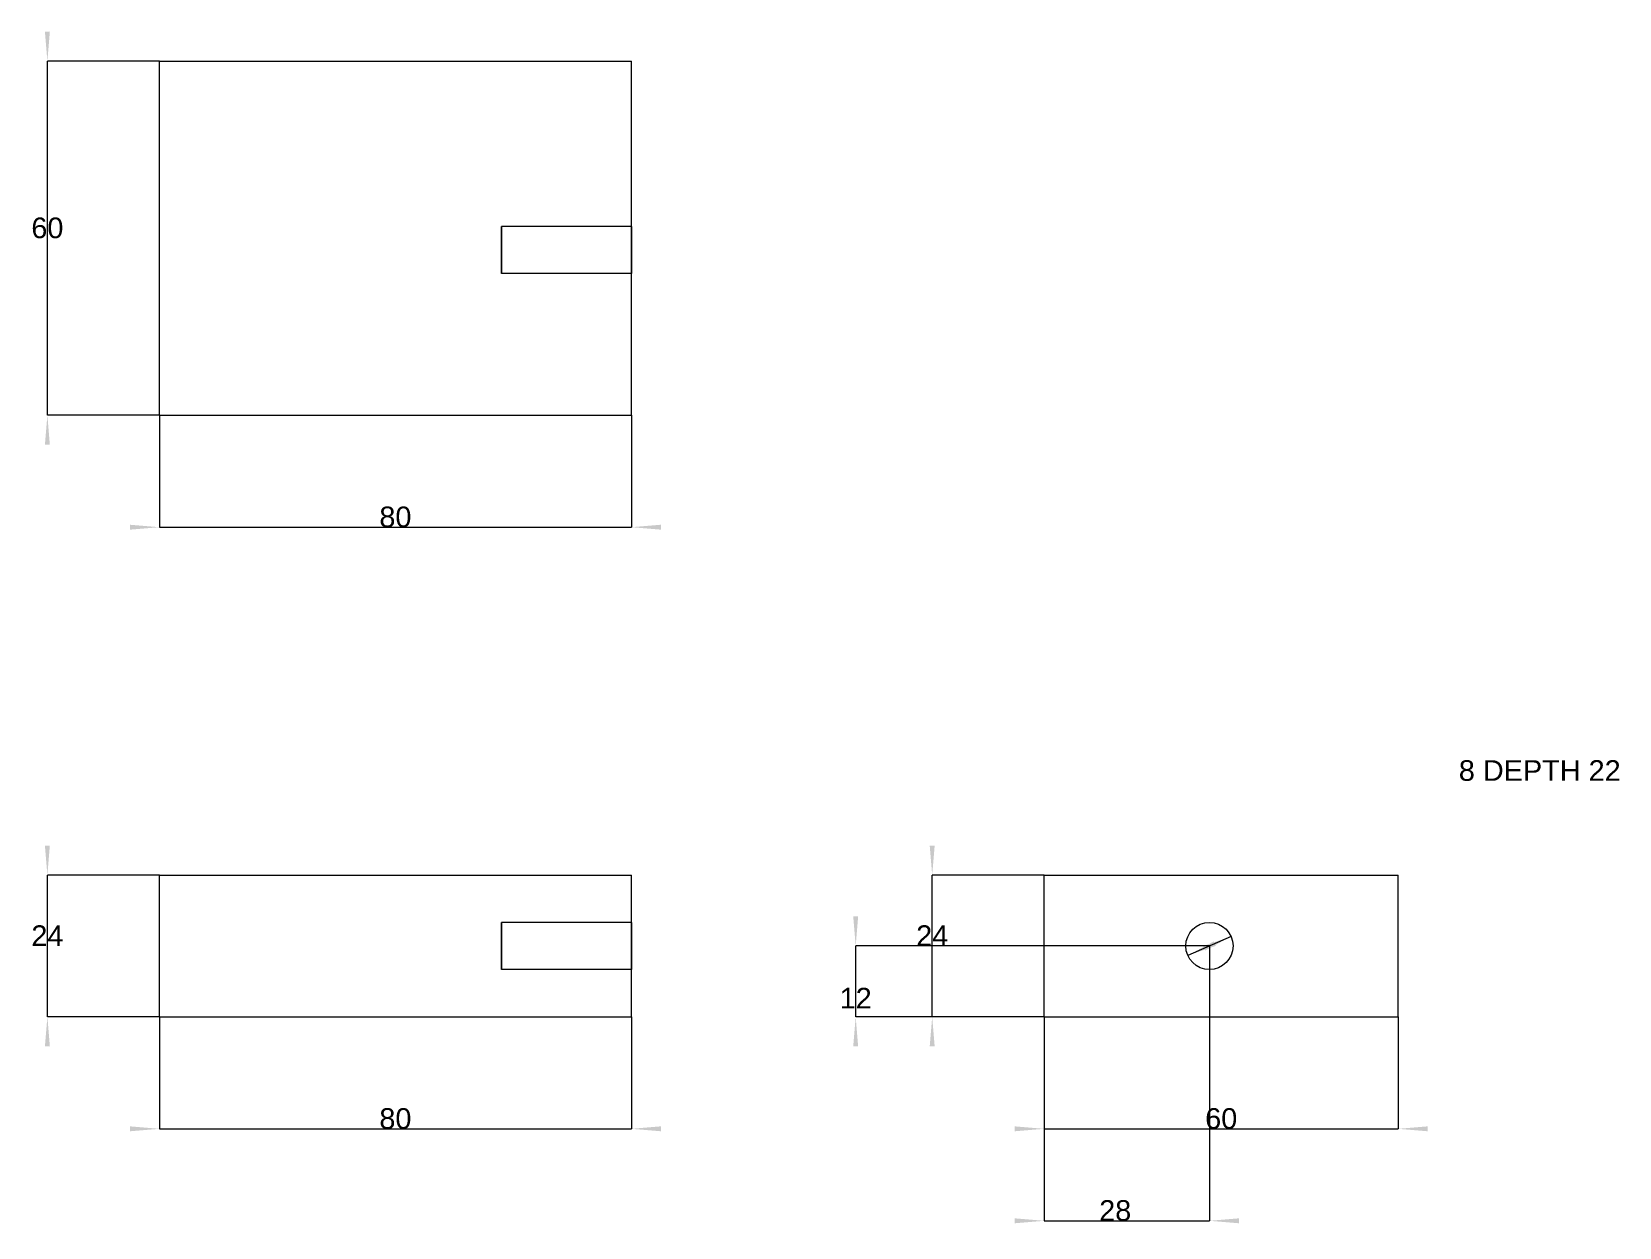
# Model space of a CAD drawing. Header units: millimetres. Extents: x 118 to 387, y 37 to 240.
import ezdxf
from ezdxf.enums import TextEntityAlignment as Align

# ---------------------------------------------------------------- set-up
doc = ezdxf.new("R2010")
doc.units = ezdxf.units.MM
doc.layers.get('0').update_dxf_attribs({"linetype": 'CONTINUOUS'})
for name, color, linetype in [('D', 7, 'CONTINUOUS'), ('D001', 7, 'CONTINUOUS'), ('D002', 7, 'CONTINUOUS'), ('D003', 7, 'CONTINUOUS'), ('D004', 7, 'CONTINUOUS'), ('D005', 7, 'CONTINUOUS'), ('D006', 7, 'CONTINUOUS'), ('D007', 7, 'CONTINUOUS'), ('D008', 7, 'CONTINUOUS'), ('Front', 7, 'CONTINUOUS'), ('Right', 7, 'CONTINUOUS'), ('Top', 7, 'CONTINUOUS')]:
    doc.layers.add(name, color=color, linetype=linetype)
doc.styles.get("Standard").update_dxf_attribs({"font": 'arial.ttf'})
doc.dimstyles.get("Standard").update_dxf_attribs({"dimscale": 0, "dimtxt": 2.5, "dimasz": 2.5, "dimexe": 1.25, "dimexo": 0.625, "dimtad": 1, "dimtxsty": 'STANDARD', "dimcen": 2.5, "dimazin": 3, "dimtfac": 1, "dimtmove": 0, "dimatfit": 3})

# ---------------------------------------------------------------- blocks, each defined once
blk = doc.blocks.new('*D')
at = {"color": 0}
for points in [[(135, 53.5833), (135, 54.4167), (140, 54)], [(225, 53.5833), (225, 54.4167), (220, 54)]]:
    blk.add_solid(points, dxfattribs=at)
at = {"layer": 'D'}
for p, q in [((140, 73), (140, 54)), ((220, 73), (220, 54)), ((140, 54), (220, 54))]:
    blk.add_line(p, q, dxfattribs=at)
blk.add_text('80', height=3.5, dxfattribs=at).set_placement((180, 54), align=Align.CENTER)
blk = doc.blocks.new('*D001')
at = {"color": 0}
for points in [[(120.583, 102), (121.417, 102), (121, 97)], [(120.583, 68), (121.417, 68), (121, 73)]]:
    blk.add_solid(points, dxfattribs=at)
at = {"layer": 'D001'}
for p, q in [((140, 97), (121, 97)), ((121, 73), (121, 97)), ((140, 73), (121, 73))]:
    blk.add_line(p, q, dxfattribs=at)
blk.add_text('24', height=3.5, dxfattribs=at).set_placement((121, 85), align=Align.CENTER)
blk = doc.blocks.new('*D002')
at = {"color": 0}
for points in [[(135, 155.583), (135, 156.417), (140, 156)], [(225, 155.583), (225, 156.417), (220, 156)]]:
    blk.add_solid(points, dxfattribs=at)
at = {"layer": 'D002'}
for p, q in [((140, 175), (140, 156)), ((220, 175), (220, 156)), ((140, 156), (220, 156))]:
    blk.add_line(p, q, dxfattribs=at)
blk.add_text('80', height=3.5, dxfattribs=at).set_placement((180, 156), align=Align.CENTER)
blk = doc.blocks.new('*D003')
at = {"color": 0}
for points in [[(120.583, 240), (121.417, 240), (121, 235)], [(120.583, 170), (121.417, 170), (121, 175)]]:
    blk.add_solid(points, dxfattribs=at)
at = {"layer": 'D003'}
for p, q in [((140, 235), (121, 235)), ((121, 175), (121, 235)), ((140, 175), (121, 175))]:
    blk.add_line(p, q, dxfattribs=at)
blk.add_text('60', height=3.5, dxfattribs=at).set_placement((121, 205), align=Align.CENTER)
blk = doc.blocks.new('*D004')
at = {"color": 0}
for points in [[(285, 53.5833), (285, 54.4167), (290, 54)], [(355, 53.5833), (355, 54.4167), (350, 54)]]:
    blk.add_solid(points, dxfattribs=at)
at = {"layer": 'D004'}
for p, q in [((290, 73), (290, 54)), ((350, 73), (350, 54)), ((290, 54), (350, 54))]:
    blk.add_line(p, q, dxfattribs=at)
blk.add_text('60', height=3.5, dxfattribs=at).set_placement((320, 54), align=Align.CENTER)
blk = doc.blocks.new('*D005')
at = {"color": 0}
for points in [[(270.583, 102), (271.417, 102), (271, 97)], [(270.583, 68), (271.417, 68), (271, 73)]]:
    blk.add_solid(points, dxfattribs=at)
at = {"layer": 'D005'}
for p, q in [((290, 97), (271, 97)), ((271, 73), (271, 97)), ((290, 73), (271, 73))]:
    blk.add_line(p, q, dxfattribs=at)
blk.add_text('24', height=3.5, dxfattribs=at).set_placement((271, 85), align=Align.CENTER)
blk = doc.blocks.new('*D006')
at = {"color": 0}
for points in [[(285, 37.9876), (285, 38.8209), (290, 38.4043)], [(323, 37.9876), (323, 38.8209), (318, 38.4043)]]:
    blk.add_solid(points, dxfattribs=at)
at = {"layer": 'D006'}
for p, q in [((318, 85), (318, 38.4043)), ((290, 73), (290, 38.4043)), ((290, 38.4043), (318, 38.4043))]:
    blk.add_line(p, q, dxfattribs=at)
blk.add_text('28', height=3.5, dxfattribs=at).set_placement((302.03, 38.4043), align=Align.CENTER)
blk = doc.blocks.new('*D007')
at = {"color": 0}
for points in [[(257.614, 90), (258.447, 90), (258.03, 85)], [(257.614, 68), (258.447, 68), (258.03, 73)]]:
    blk.add_solid(points, dxfattribs=at)
at = {"layer": 'D007'}
for p, q in [((318, 85), (258.03, 85)), ((258.03, 73), (258.03, 85)), ((290, 73), (258.03, 73))]:
    blk.add_line(p, q, dxfattribs=at)
blk.add_text('12', height=3.5, dxfattribs=at).set_placement((258.03, 74.4043), align=Align.CENTER)
blk = doc.blocks.new('*D008')
at = {"color": 0}
for points in [[(317.253, 84.2152), (316.917, 84.9777), (321.66, 86.6141)], [(319.083, 85.0223), (318.747, 85.7848), (314.34, 83.3859)]]:
    blk.add_solid(points, dxfattribs=at)
at = {"layer": 'D008'}
blk.add_line((321.66, 86.6141), (314.34, 83.3859), dxfattribs=at)
blk.add_text('8 DEPTH 22', height=3.5, dxfattribs=at).set_placement((374, 113), align=Align.CENTER)

msp = doc.modelspace()

# ---------------------------------------------------------------- linework, layer by layer
at = {"layer": 'Front'}
for p, q in [((140, 73), (140, 97)), ((140, 97), (220, 97)), ((140, 73), (140, 97)), ((140, 97), (220, 97)), ((220, 73), (220, 97)), ((220, 73), (220, 97)), ((220, 89), (198, 89)), ((220, 81), (198, 81)), ((140, 73), (220, 73)), ((140, 73), (220, 73))]:
    msp.add_line(p, q, dxfattribs=at)
for points in [[(198, 81), (198, 81.1), (198, 81.396), (198, 81.873), (198, 82.506), (198, 83.264), (198, 84.11), (198, 85), (198, 85.89), (198, 86.736), (198, 87.494), (198, 88.127), (198, 88.604), (198, 88.9), (198, 89)], [(198, 89), (198, 88.9), (198, 88.604), (198, 88.127), (198, 87.494), (198, 86.736), (198, 85.89), (198, 85), (198, 84.11), (198, 83.264), (198, 82.506), (198, 81.873), (198, 81.396), (198, 81.1), (198, 81)], [(220, 81), (220, 81.1), (220, 81.396), (220, 81.873), (220, 82.506), (220, 83.264), (220, 84.11), (220, 85), (220, 85.89), (220, 86.736), (220, 87.494), (220, 88.127), (220, 88.604), (220, 88.9), (220, 89)], [(220, 89), (220, 88.9), (220, 88.604), (220, 88.127), (220, 87.494), (220, 86.736), (220, 85.89), (220, 85), (220, 84.11), (220, 83.264), (220, 82.506), (220, 81.873), (220, 81.396), (220, 81.1), (220, 81)]]:
    msp.add_open_spline(points, degree=1, dxfattribs=at)
at = {"layer": 'Right'}
for p, q in [((290, 73), (290, 97)), ((290, 97), (350, 97)), ((290, 73), (290, 97)), ((290, 97), (350, 97)), ((350, 73), (350, 97)), ((350, 73), (350, 97)), ((290, 73), (350, 73)), ((290, 73), (350, 73))]:
    msp.add_line(p, q, dxfattribs=at)
msp.add_circle((318, 85), 4, dxfattribs=at)
msp.add_circle((318, 85), 4, dxfattribs=at)
at = {"layer": 'Top'}
for p, q in [((140, 175), (140, 235)), ((140, 235), (220, 235)), ((140, 175), (140, 235)), ((140, 235), (220, 235)), ((220, 175), (220, 235)), ((220, 175), (220, 235)), ((220, 207), (198, 207)), ((220, 199), (198, 199)), ((140, 175), (220, 175)), ((140, 175), (220, 175))]:
    msp.add_line(p, q, dxfattribs=at)
for points in [[(198, 199), (198, 199.1), (198, 199.396), (198, 199.873), (198, 200.506), (198, 201.264), (198, 202.11), (198, 203), (198, 203.89), (198, 204.736), (198, 205.494), (198, 206.127), (198, 206.604), (198, 206.9), (198, 207)], [(220, 199), (220, 199.1), (220, 199.396), (220, 199.873), (220, 200.506), (220, 201.264), (220, 202.11), (220, 203), (220, 203.89), (220, 204.736), (220, 205.494), (220, 206.127), (220, 206.604), (220, 206.9), (220, 207)], [(198, 203), (198, 202.552), (198, 202.11), (198, 201.679), (198, 201.264), (198, 200.872), (198, 200.506), (198, 200.172), (198, 199.873), (198, 199.613), (198, 199.396), (198, 199.224), (198, 199.1), (198, 199.025), (198, 199)], [(220, 203), (220, 202.552), (220, 202.11), (220, 201.679), (220, 201.264), (220, 200.872), (220, 200.506), (220, 200.172), (220, 199.873), (220, 199.613), (220, 199.396), (220, 199.224), (220, 199.1), (220, 199.025), (220, 199)]]:
    msp.add_open_spline(points, degree=1, dxfattribs=at)
for points in [[(198, 207), (198, 206.987), (198, 206.975), (198, 206.937), (198, 206.9), (198, 206.838), (198, 206.776), (198, 206.69), (198, 206.604), (198, 206.495), (198, 206.387), (198, 206.257), (198, 206.127), (198, 205.978), (198, 205.828), (198, 205.661), (198, 205.494), (198, 205.311), (198, 205.128), (198, 204.932), (198, 204.736), (198, 204.528), (198, 204.321), (198, 204.106), (198, 203.89), (198, 203.449), (198, 203)], [(220, 207), (220, 206.987), (220, 206.975), (220, 206.937), (220, 206.9), (220, 206.838), (220, 206.776), (220, 206.69), (220, 206.604), (220, 206.495), (220, 206.387), (220, 206.257), (220, 206.127), (220, 205.978), (220, 205.828), (220, 205.661), (220, 205.494), (220, 205.311), (220, 205.128), (220, 204.932), (220, 204.736), (220, 204.528), (220, 204.321), (220, 204.106), (220, 203.89), (220, 203.449), (220, 203)]]:
    msp.add_open_spline(points, degree=2, knots=[4.712389, 4.712389, 4.712389, 4.8245887, 4.8245887, 4.9367885, 4.9367885, 5.0489882, 5.0489882, 5.1611879, 5.1611879, 5.2733877, 5.2733877, 5.3855874, 5.3855874, 5.4977871, 5.4977871, 5.6099869, 5.6099869, 5.7221866, 5.7221866, 5.8343864, 5.8343864, 5.9465861, 5.9465861, 6.0587858, 6.0587858, 6.2831853, 6.2831853, 6.2831853], dxfattribs=at)

# ---------------------------------------------------------------- dimensions: what is measured, and where the dimension line sits
at = {"layer": 'D'}
dim = msp.add_linear_dim(base=(180, 54), p1=(140, 73), p2=(220, 73), text='80', dimstyle='STANDARD', dxfattribs=at)
dim.commit()
dim.dimension.update_dxf_attribs({"geometry": '*D', "text_midpoint": (180, 59)})
at = {"layer": 'D001'}
dim = msp.add_linear_dim(base=(121, 85), p1=(140, 73), p2=(140, 97), angle=90, text='24', dimstyle='STANDARD', dxfattribs=at)
dim.commit()
dim.dimension.update_dxf_attribs({"geometry": '*D001', "text_midpoint": (126, 85)})
at = {"layer": 'D002'}
dim = msp.add_linear_dim(base=(180, 156), p1=(140, 175), p2=(220, 175), text='80', dimstyle='STANDARD', dxfattribs=at)
dim.commit()
dim.dimension.update_dxf_attribs({"geometry": '*D002', "text_midpoint": (180, 161)})
at = {"layer": 'D003'}
dim = msp.add_linear_dim(base=(121, 205), p1=(140, 175), p2=(140, 235), angle=90, text='60', dimstyle='STANDARD', dxfattribs=at)
dim.commit()
dim.dimension.update_dxf_attribs({"geometry": '*D003', "text_midpoint": (126, 205)})
at = {"layer": 'D004'}
dim = msp.add_linear_dim(base=(320, 54), p1=(290, 73), p2=(350, 73), text='60', dimstyle='STANDARD', dxfattribs=at)
dim.commit()
dim.dimension.update_dxf_attribs({"geometry": '*D004', "text_midpoint": (320, 59)})
at = {"layer": 'D005'}
dim = msp.add_linear_dim(base=(271, 85), p1=(290, 73), p2=(290, 97), angle=90, text='24', dimstyle='STANDARD', dxfattribs=at)
dim.commit()
dim.dimension.update_dxf_attribs({"geometry": '*D005', "text_midpoint": (276, 85)})
at = {"layer": 'D006'}
dim = msp.add_linear_dim(base=(302.03, 38.404), p1=(290, 73), p2=(318, 85), text='28', dimstyle='STANDARD', dxfattribs=at)
dim.commit()
dim.dimension.update_dxf_attribs({"geometry": '*D006', "text_midpoint": (304, 43)})
at = {"layer": 'D007'}
dim = msp.add_linear_dim(base=(258.03, 74.404), p1=(290, 73), p2=(318, 85), angle=90, text='12', dimstyle='STANDARD', dxfattribs=at)
dim.commit()
dim.dimension.update_dxf_attribs({"geometry": '*D007', "text_midpoint": (260, 79)})
at = {"layer": 'D008'}
dim = msp.add_diameter_dim_2p(p1=(321.66, 86.614), p2=(314.34, 83.386), text='8 DEPTH 22', dimstyle='STANDARD', dxfattribs=at)
dim.commit()
dim.dimension.update_dxf_attribs({"geometry": '*D008', "text_midpoint": (374, 113)})

doc.saveas('drawing.dxf')
